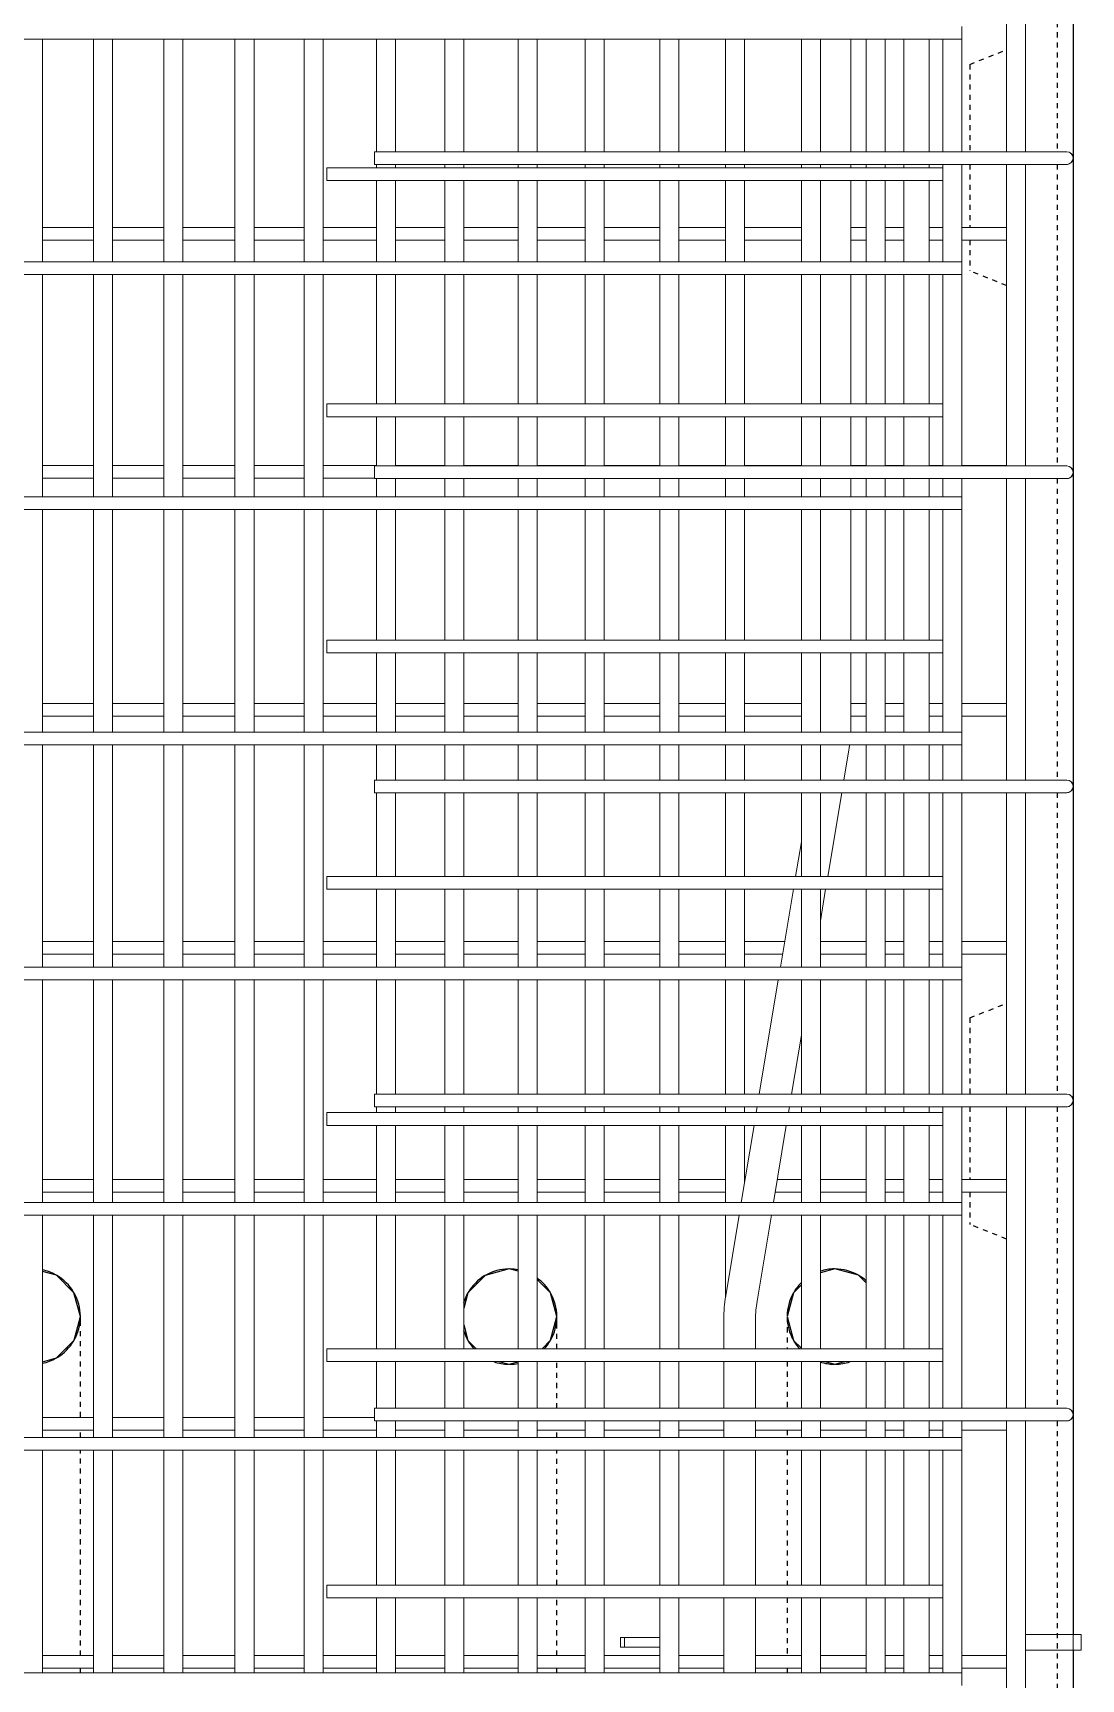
# Model space of a CAD drawing. Header units: millimetres. Extents: x -22025 to -1429, y -2879 to 29261.
# Drawn here: x -19590 to -18930, y -473 to 563 of the extents above; entities that cross this region are included whole.
import ezdxf

# ---------------------------------------------------------------- set-up
doc = ezdxf.new("R2010")
doc.units = ezdxf.units.MM
doc.linetypes.add('Dash', pattern=[6.36, 3.18, -3.18])
for name, color, linetype, lineweight in [('A-GENM', 13, 'Continuous', 18), ('A-WALL', 113, 'Continuous', 25), ('A-WALL-HDLN', 110, 'Dash', 25), ('S-RBAR', 171, 'Continuous', 18)]:
    doc.layers.add(name, color=color, linetype=linetype, lineweight=lineweight)

# ---------------------------------------------------------------- blocks, each defined once
blk = doc.blocks.new('RR spread anchor face based - RR-SA-1_4-160-2134593-Elevation Front Copy 1')
at = {"layer": 'A-GENM'}
for p, q in [((-19219.6, -447), (-19217.1, -447)), ((-19219.6, -453), (-19219.6, -447)), ((-19217.1, -453), (-19219.6, -453)), ((-19217.1, -447), (-19194.9, -447)), ((-19217.1, -453), (-19217.1, -447)), ((-19194.9, -453), (-19217.1, -453))]:
    blk.add_line(p, q, dxfattribs=at)
blk = doc.blocks.new('RR spread anchor face based - RR-SA-2_5-200-1726821-Elevation Front Copy 1')
at = {"layer": 'A-GENM'}
for p, q in [((-18964.6, 6760), (-18934.6, 6760)), ((-18934.6, 6760), (-18929.6, 6760)), ((-18934.6, 6750), (-18934.6, 6760)), ((-18929.6, 6750), (-18929.6, 6760)), ((-18934.6, 6750), (-18964.6, 6750)), ((-18929.6, 6750), (-18934.6, 6750))]:
    blk.add_line(p, q, dxfattribs=at)

msp = doc.modelspace()

# ---------------------------------------------------------------- linework, layer by layer
at = {"layer": 'A-WALL'}
for p, q in [((-18934.5695, 2200), (-18934.5695, -445)), ((-19284.03104, -216.50376), (-19289.67313, -215)), ((-19084.67313, -215), (-19093.72334, -217.43144)), ((-19296.1158, -273.28286), (-19289.67313, -275)), ((-19289.67313, -275), (-19284.03104, -273.48419)), ((-19090.88693, -273.34386), (-19084.67313, -275)), ((-19084.67313, -275), (-19078.28166, -273.28286)), ((-18934.5695, -455), (-18934.5695, -1395))]:
    msp.add_line(p, q, dxfattribs=at)
at = {"layer": 'A-WALL', "flags": 128}
for points in [[(-19559.67313, -245), (-19563.71232, -229.96549), (-19574.74222, -218.97947), (-19583.5695, -216.62677)], [(-19289.67313, -215), (-19304.70763, -219.03919), (-19315.69366, -230.06909), (-19318.28378, -239.78721)], [(-19064.99807, -223.70475), (-19069.74222, -218.97947), (-19084.67313, -215)], [(-19259.67313, -245), (-19263.71232, -229.96549), (-19272.03104, -221.67987)], [(-19105.72334, -225.07893), (-19110.69366, -230.06909), (-19114.67313, -245)], [(-19583.5695, -273.36019), (-19574.63862, -270.96081), (-19563.6526, -259.93091), (-19559.67313, -245)], [(-19559.67313, -250.06082), (-19559.67313, -245.13838), (-19559.67313, -245)], [(-19268.98326, -265.28286), (-19263.6526, -259.93091), (-19259.67313, -245)], [(-19259.67313, -250.06082), (-19259.67313, -245.13838), (-19259.67313, -245)], [(-19114.67313, -245), (-19110.63393, -260.03451), (-19105.72334, -264.92556)], [(-19318.28378, -250.17135), (-19315.63393, -260.03451), (-19310.36462, -265.28286)]]:
    msp.add_lwpolyline(points, dxfattribs=at)
at = {"layer": 'A-WALL'}
for centre, start, end in [((-19589.67313, -245), 61.01869337, 78.20869594), ((-19289.67313, -245), 90.72252687, 119.42229601), ((-19289.67313, -245), 79.10031978, 89.26639009), ((-19084.67313, -245), 90.72252687, 107.66531552), ((-19084.67313, -245), 61.01869337, 89.26639009), ((-19589.67313, -245), 30.83105155, 59.6045335), ((-19289.67313, -245), 120.83030229, 149.6053058), ((-19289.67313, -245), 30.83105155, 53.62143133), ((-19084.67313, -245), 135, 149.6053058), ((-19084.67313, -245), 48.71341474, 59.6045335), ((-19589.67313, -245), 0.3777518, 29.77056829), ((-19289.67313, -245), 150.6727618, 163.16258441), ((-19289.67313, -245), 0.3777518, 29.77056829), ((-19084.67313, -245), 150.6727618, 179.61937532), ((-19589.67313, -245), 330.71898335, 359.57221129), ((-19289.67313, -245), 330.71898335, 359.57221129), ((-19084.67313, -245), 180.42457698, 209.72326815), ((-19289.67313, -245), 196.83741559, 209.72326815), ((-19589.67313, -245), 300.81202935, 329.6241405), ((-19289.67313, -245), 210.81300667, 222.75395584), ((-19289.67313, -245), 317.24604416, 329.6241405), ((-19084.67313, -245), 210.81300667, 222.75395584), ((-19589.67313, -245), 281.79130406, 299.42390155), ((-19289.67313, -245), 251.52197014, 269.26797703), ((-19289.67313, -245), 270.72093746, 280.89968022), ((-19084.67313, -245), 252.33468448, 269.26797703), ((-19084.67313, -245), 270.72093746, 288.47802986)]:
    msp.add_arc(centre, 30, start, end, dxfattribs=at)
at = {"layer": 'A-WALL-HDLN'}
for p, q in [((-18944.57208, 677.66667), (-18944.57208, 488)), ((-18999.5695, 542.99023), (-18976.5695, 552.19023)), ((-18999.5695, 542.99023), (-18999.5695, 488)), ((-18999.5695, 480), (-18999.5695, 440.40138)), ((-18944.57208, 480), (-18944.57208, 290.33333)), ((-18999.5695, 432.40138), (-18999.5695, 412.99023)), ((-18976.5695, 403.79023), (-18999.5695, 412.99023)), ((-18944.57208, 282.33333), (-18944.57208, 92.66667)), ((-18944.57208, 84.66667), (-18944.57208, -105)), ((-18999.5695, -57.00977), (-18976.5695, -47.80977)), ((-18999.5695, -57.00977), (-18999.5695, -105)), ((-18999.5695, -113), (-18999.5695, -158.73241)), ((-18944.57208, -113), (-18944.57208, -302.66667)), ((-18999.5695, -166.73241), (-18999.5695, -187.00977)), ((-18976.5695, -196.20977), (-18999.5695, -187.00977)), ((-18944.57208, -310.66667), (-18944.57208, -500.33333)), ((-19559.67313, -321.11475), (-19559.67313, -316.51586)), ((-19259.67313, -321.11475), (-19259.67313, -316.51586)), ((-19114.67313, -316.51586), (-19114.67313, -321.11475)), ((-19559.67313, -458.29931), (-19559.67313, -329.11475)), ((-19259.67313, -413.92399), (-19259.67313, -329.11475)), ((-19114.67313, -335), (-19114.67313, -413.92399)), ((-19259.67313, -458.29931), (-19259.67313, -421.92399)), ((-19114.67313, -421.92399), (-19114.67313, -458.29931)), ((-19559.67313, -469.09836), (-19559.67313, -466.29931)), ((-19259.67313, -469.09836), (-19259.67313, -466.29931)), ((-19114.67313, -466.29931), (-19114.67313, -469.09836))]:
    msp.add_line(p, q, dxfattribs=at)
at = {"layer": 'A-WALL-HDLN', "flags": 128}
for points in [[(-19114.67313, -245.38007), (-19114.67313, -249.10169), (-19114.67313, -261.03291), (-19114.67313, -265.28286)], [(-19559.67313, -308.13961), (-19559.67313, -283.7275), (-19559.67313, -263.98882), (-19559.67313, -250.72272), (-19559.67313, -250.06314)], [(-19259.67313, -265.28286), (-19259.67313, -263.98882), (-19259.67313, -250.72272), (-19259.67313, -250.06314)], [(-19259.67313, -302.66667), (-19259.67313, -283.7275), (-19259.67313, -273.28286)], [(-19114.67313, -273.28286), (-19114.67313, -279.70613), (-19114.67313, -302.66667)], [(-19114.67313, -329.11475), (-19114.67313, -330.01104), (-19114.67313, -335)]]:
    msp.add_lwpolyline(points, dxfattribs=at)
at = {"layer": 'S-RBAR'}
for p, q in [((-18976.5695, 488), (-18976.5695, 677.66667)), ((-18964.5695, 488), (-18964.5695, 677.66667)), ((-19004.5695, 566.78689), (-19004.5695, 558.78689)), ((-19004.5695, 558.78689), (-20178.38411, 558.78689)), ((-19583.5695, 418.80328), (-19583.5695, 558.78689)), ((-19551.49257, 418.80328), (-19551.49257, 558.78689)), ((-19539.49257, 418.80328), (-19539.49257, 558.78689)), ((-19507.14093, 418.80328), (-19507.14093, 558.78689)), ((-19495.14093, 418.80328), (-19495.14093, 558.78689)), ((-19462.33873, 418.80328), (-19462.33873, 558.78689)), ((-19450.33873, 418.80328), (-19450.33873, 558.78689)), ((-19418.71235, 418.80328), (-19418.71235, 558.78689)), ((-19406.71235, 418.80328), (-19406.71235, 558.78689)), ((-19373.18488, 488), (-19373.18488, 558.78689)), ((-19361.18488, 488), (-19361.18488, 558.78689)), ((-19330.28378, 488), (-19330.28378, 558.78689)), ((-19318.28378, 488), (-19318.28378, 558.78689)), ((-19284.03104, 488), (-19284.03104, 558.78689)), ((-19272.03104, 488), (-19272.03104, 558.78689)), ((-19241.85521, 488), (-19241.85521, 558.78689)), ((-19229.85521, 488), (-19229.85521, 558.78689)), ((-19194.87719, 488), (-19194.87719, 558.78689)), ((-19182.87719, 488), (-19182.87719, 558.78689)), ((-19153.42664, 488), (-19153.42664, 558.78689)), ((-19141.42664, 488), (-19141.42664, 558.78689)), ((-19105.72334, 488), (-19105.72334, 558.78689)), ((-19093.72334, 488), (-19093.72334, 558.78689)), ((-19074.5695, 488), (-19074.5695, 558.78689)), ((-19064.99807, 488), (-19064.99807, 558.78689)), ((-19052.99807, 488), (-19052.99807, 558.78689)), ((-19041.1607, 488), (-19041.1607, 558.78689)), ((-19025.1607, 488), (-19025.1607, 558.78689)), ((-19016.5695, 488), (-19016.5695, 558.78689)), ((-19004.5695, 488), (-19004.5695, 558.78689)), ((-19374.5695, 488), (-18958.5695, 488)), ((-19374.5695, 480), (-19374.5695, 488)), ((-18938.5695, 488), (-18958.5695, 488)), ((-19404.5695, 477.92277), (-19044.5695, 477.92277)), ((-19404.5695, 469.92277), (-19404.5695, 477.92277)), ((-19374.5695, 480), (-18958.5695, 480)), ((-19373.18488, 477.92277), (-19373.18488, 480)), ((-19361.18488, 477.92277), (-19361.18488, 480)), ((-19330.28378, 477.92277), (-19330.28378, 480)), ((-19318.28378, 477.92277), (-19318.28378, 480)), ((-19284.03104, 477.92277), (-19284.03104, 480)), ((-19272.03104, 477.92277), (-19272.03104, 480)), ((-19241.85521, 477.92277), (-19241.85521, 480)), ((-19229.85521, 477.92277), (-19229.85521, 480)), ((-19194.87719, 477.92277), (-19194.87719, 480)), ((-19182.87719, 477.92277), (-19182.87719, 480)), ((-19153.42664, 477.92277), (-19153.42664, 480)), ((-19141.42664, 477.92277), (-19141.42664, 480)), ((-19105.72334, 477.92277), (-19105.72334, 480)), ((-19093.72334, 477.92277), (-19093.72334, 480)), ((-19074.5695, 477.92277), (-19074.5695, 480)), ((-19064.99807, 477.92277), (-19064.99807, 480)), ((-19052.99807, 477.92277), (-19052.99807, 480)), ((-19016.39903, 477.92277), (-19044.5695, 477.92277)), ((-19041.1607, 477.92277), (-19041.1607, 480)), ((-19025.1607, 477.92277), (-19025.1607, 480)), ((-19016.5695, 418.80328), (-19016.5695, 480)), ((-19004.5695, 418.80328), (-19004.5695, 480)), ((-18976.5695, 290.33333), (-18976.5695, 480)), ((-18964.5695, 290.33333), (-18964.5695, 480)), ((-18938.5695, 480), (-18958.5695, 480)), ((-19404.5695, 469.92277), (-19044.5695, 469.92277)), ((-19373.18488, 418.80328), (-19373.18488, 469.92277)), ((-19361.18488, 418.80328), (-19361.18488, 469.92277)), ((-19330.28378, 418.80328), (-19330.28378, 469.92277)), ((-19318.28378, 418.80328), (-19318.28378, 469.92277)), ((-19284.03104, 418.80328), (-19284.03104, 469.92277)), ((-19272.03104, 418.80328), (-19272.03104, 469.92277)), ((-19241.85521, 418.80328), (-19241.85521, 469.92277)), ((-19229.85521, 418.80328), (-19229.85521, 469.92277)), ((-19194.87719, 418.80328), (-19194.87719, 469.92277)), ((-19182.87719, 418.80328), (-19182.87719, 469.92277)), ((-19153.42664, 418.80328), (-19153.42664, 469.92277)), ((-19141.42664, 418.80328), (-19141.42664, 469.92277)), ((-19105.72334, 418.80328), (-19105.72334, 469.92277)), ((-19093.72334, 418.80328), (-19093.72334, 469.92277)), ((-19074.5695, 418.80328), (-19074.5695, 469.92277)), ((-19064.99807, 418.80328), (-19064.99807, 469.92277)), ((-19052.99807, 418.80328), (-19052.99807, 469.92277)), ((-19016.39903, 469.92277), (-19044.5695, 469.92277)), ((-19041.1607, 418.80328), (-19041.1607, 469.92277)), ((-19025.1607, 418.80328), (-19025.1607, 469.92277)), ((-19551.49257, 440.40138), (-19583.5695, 440.40138)), ((-19507.14093, 440.40138), (-19539.49257, 440.40138)), ((-19462.33873, 440.40138), (-19495.14093, 440.40138)), ((-19418.71235, 440.40138), (-19450.33873, 440.40138)), ((-19373.18488, 440.40138), (-19406.71235, 440.40138)), ((-19330.28378, 440.40138), (-19361.18488, 440.40138)), ((-19284.03104, 440.40138), (-19318.28378, 440.40138)), ((-19241.85521, 440.40138), (-19272.03104, 440.40138)), ((-19194.87719, 440.40138), (-19229.85521, 440.40138)), ((-19153.42664, 440.40138), (-19182.87719, 440.40138)), ((-19105.72334, 440.40138), (-19141.42664, 440.40138)), ((-19064.99807, 440.40138), (-19074.5695, 440.40138)), ((-19041.1607, 440.40138), (-19052.99807, 440.40138)), ((-19016.5695, 440.40138), (-19025.1607, 440.40138)), ((-18976.5695, 440.40138), (-19004.5695, 440.40138)), ((-19551.49257, 432.40138), (-19583.5695, 432.40138)), ((-19507.14093, 432.40138), (-19539.49257, 432.40138)), ((-19462.33873, 432.40138), (-19495.14093, 432.40138)), ((-19418.71235, 432.40138), (-19450.33873, 432.40138)), ((-19373.18488, 432.40138), (-19406.71235, 432.40138)), ((-19330.28378, 432.40138), (-19361.18488, 432.40138)), ((-19284.03104, 432.40138), (-19318.28378, 432.40138)), ((-19241.85521, 432.40138), (-19272.03104, 432.40138)), ((-19194.87719, 432.40138), (-19229.85521, 432.40138)), ((-19153.42664, 432.40138), (-19182.87719, 432.40138)), ((-19105.72334, 432.40138), (-19141.42664, 432.40138)), ((-19064.99807, 432.40138), (-19074.5695, 432.40138)), ((-19041.1607, 432.40138), (-19052.99807, 432.40138)), ((-19016.5695, 432.40138), (-19025.1607, 432.40138)), ((-18976.5695, 432.40138), (-19004.5695, 432.40138)), ((-19004.5695, 418.80328), (-20178.38411, 418.80328)), ((-19004.5695, 418.80328), (-19004.5695, 410.80328)), ((-19004.5695, 410.80328), (-20178.38411, 410.80328)), ((-19583.5695, 270.81967), (-19583.5695, 410.80328)), ((-19551.49257, 270.81967), (-19551.49257, 410.80328)), ((-19539.49257, 270.81967), (-19539.49257, 410.80328)), ((-19507.14093, 270.81967), (-19507.14093, 410.80328)), ((-19495.14093, 270.81967), (-19495.14093, 410.80328)), ((-19462.33873, 270.81967), (-19462.33873, 410.80328)), ((-19450.33873, 270.81967), (-19450.33873, 410.80328)), ((-19418.71235, 270.81967), (-19418.71235, 410.80328)), ((-19406.71235, 270.81967), (-19406.71235, 410.80328)), ((-19373.18488, 329.28164), (-19373.18488, 410.80328)), ((-19361.18488, 329.28164), (-19361.18488, 410.80328)), ((-19330.28378, 329.28164), (-19330.28378, 410.80328)), ((-19318.28378, 329.28164), (-19318.28378, 410.80328)), ((-19284.03104, 329.28164), (-19284.03104, 410.80328)), ((-19272.03104, 329.28164), (-19272.03104, 410.80328)), ((-19241.85521, 329.28164), (-19241.85521, 410.80328)), ((-19229.85521, 329.28164), (-19229.85521, 410.80328)), ((-19194.87719, 329.28164), (-19194.87719, 410.80328)), ((-19182.87719, 329.28164), (-19182.87719, 410.80328)), ((-19153.42664, 329.28164), (-19153.42664, 410.80328)), ((-19141.42664, 329.28164), (-19141.42664, 410.80328)), ((-19105.72334, 329.28164), (-19105.72334, 410.80328)), ((-19093.72334, 329.28164), (-19093.72334, 410.80328)), ((-19074.5695, 329.28164), (-19074.5695, 410.80328)), ((-19064.99807, 329.28164), (-19064.99807, 410.80328)), ((-19052.99807, 329.28164), (-19052.99807, 410.80328)), ((-19041.1607, 329.28164), (-19041.1607, 410.80328)), ((-19025.1607, 329.28164), (-19025.1607, 410.80328)), ((-19016.5695, 290.33333), (-19016.5695, 410.80328)), ((-19004.5695, 290.33333), (-19004.5695, 410.80328)), ((-19404.5695, 329.28164), (-19044.5695, 329.28164)), ((-19404.5695, 321.28164), (-19404.5695, 329.28164)), ((-19404.5695, 321.28164), (-19044.5695, 321.28164)), ((-19373.18488, 290.33333), (-19373.18488, 321.28164)), ((-19361.18488, 290.33333), (-19361.18488, 321.28164)), ((-19330.28378, 290.33333), (-19330.28378, 321.28164)), ((-19318.28378, 290.33333), (-19318.28378, 321.28164)), ((-19284.03104, 290.33333), (-19284.03104, 321.28164)), ((-19272.03104, 290.33333), (-19272.03104, 321.28164)), ((-19241.85521, 290.33333), (-19241.85521, 321.28164)), ((-19229.85521, 290.33333), (-19229.85521, 321.28164)), ((-19194.87719, 290.33333), (-19194.87719, 321.28164)), ((-19182.87719, 290.33333), (-19182.87719, 321.28164)), ((-19153.42664, 290.33333), (-19153.42664, 321.28164)), ((-19141.42664, 290.33333), (-19141.42664, 321.28164)), ((-19105.72334, 290.33333), (-19105.72334, 321.28164)), ((-19093.72334, 290.33333), (-19093.72334, 321.28164)), ((-19074.5695, 290.33333), (-19074.5695, 321.28164)), ((-19064.99807, 290.33333), (-19064.99807, 321.28164)), ((-19052.99807, 290.33333), (-19052.99807, 321.28164)), ((-19016.39903, 329.28164), (-19044.5695, 329.28164)), ((-19016.39903, 321.28164), (-19044.5695, 321.28164)), ((-19041.1607, 290.33333), (-19041.1607, 321.28164)), ((-19025.1607, 290.33333), (-19025.1607, 321.28164)), ((-19551.49257, 290.61793), (-19583.5695, 290.61793)), ((-19507.14093, 290.61793), (-19539.49257, 290.61793)), ((-19462.33873, 290.61793), (-19495.14093, 290.61793)), ((-19418.71235, 290.61793), (-19450.33873, 290.61793)), ((-19373.18488, 290.61793), (-19406.71235, 290.61793)), ((-19374.5695, 290.33333), (-18958.5695, 290.33333)), ((-19374.5695, 282.33333), (-19374.5695, 290.33333)), ((-19330.28378, 290.61793), (-19361.18488, 290.61793)), ((-19284.03104, 290.61793), (-19318.28378, 290.61793)), ((-19241.85521, 290.61793), (-19272.03104, 290.61793)), ((-19194.87719, 290.61793), (-19229.85521, 290.61793)), ((-19153.42664, 290.61793), (-19182.87719, 290.61793)), ((-19105.72334, 290.61793), (-19141.42664, 290.61793)), ((-19064.99807, 290.61793), (-19074.5695, 290.61793)), ((-19041.1607, 290.61793), (-19052.99807, 290.61793)), ((-19016.5695, 290.61793), (-19025.1607, 290.61793)), ((-18976.5695, 290.61793), (-19004.5695, 290.61793)), ((-18938.5695, 290.33333), (-18958.5695, 290.33333)), ((-19551.49257, 282.61793), (-19583.5695, 282.61793)), ((-19507.14093, 282.61793), (-19539.49257, 282.61793)), ((-19462.33873, 282.61793), (-19495.14093, 282.61793)), ((-19418.71235, 282.61793), (-19450.33873, 282.61793)), ((-19374.5695, 282.61793), (-19406.71235, 282.61793)), ((-19374.5695, 282.33333), (-18958.5695, 282.33333)), ((-19373.18488, 270.81967), (-19373.18488, 282.33333)), ((-19361.18488, 270.81967), (-19361.18488, 282.33333)), ((-19330.28378, 270.81967), (-19330.28378, 282.33333)), ((-19318.28378, 270.81967), (-19318.28378, 282.33333)), ((-19284.03104, 270.81967), (-19284.03104, 282.33333)), ((-19272.03104, 270.81967), (-19272.03104, 282.33333)), ((-19241.85521, 270.81967), (-19241.85521, 282.33333)), ((-19229.85521, 270.81967), (-19229.85521, 282.33333)), ((-19194.87719, 270.81967), (-19194.87719, 282.33333)), ((-19182.87719, 270.81967), (-19182.87719, 282.33333)), ((-19153.42664, 270.81967), (-19153.42664, 282.33333)), ((-19141.42664, 270.81967), (-19141.42664, 282.33333)), ((-19105.72334, 270.81967), (-19105.72334, 282.33333)), ((-19093.72334, 270.81967), (-19093.72334, 282.33333)), ((-19074.5695, 270.81967), (-19074.5695, 282.33333)), ((-19064.99807, 270.81967), (-19064.99807, 282.33333)), ((-19052.99807, 270.81967), (-19052.99807, 282.33333)), ((-19041.1607, 270.81967), (-19041.1607, 282.33333)), ((-19025.1607, 270.81967), (-19025.1607, 282.33333)), ((-19016.5695, 270.81967), (-19016.5695, 282.33333)), ((-19004.5695, 270.81967), (-19004.5695, 282.33333)), ((-18976.5695, 92.66667), (-18976.5695, 282.33333)), ((-18964.5695, 92.66667), (-18964.5695, 282.33333)), ((-18938.5695, 282.33333), (-18958.5695, 282.33333)), ((-19004.5695, 270.81967), (-20178.38411, 270.81967)), ((-19004.5695, 270.81967), (-19004.5695, 262.81967)), ((-19004.5695, 262.81967), (-20178.38411, 262.81967)), ((-19583.5695, 122.83607), (-19583.5695, 262.81967)), ((-19551.49257, 122.83607), (-19551.49257, 262.81967)), ((-19539.49257, 122.83607), (-19539.49257, 262.81967)), ((-19507.14093, 122.83607), (-19507.14093, 262.81967)), ((-19495.14093, 122.83607), (-19495.14093, 262.81967)), ((-19462.33873, 122.83607), (-19462.33873, 262.81967)), ((-19450.33873, 122.83607), (-19450.33873, 262.81967)), ((-19418.71235, 122.83607), (-19418.71235, 262.81967)), ((-19406.71235, 122.83607), (-19406.71235, 262.81967)), ((-19373.18488, 180.64052), (-19373.18488, 262.81967)), ((-19361.18488, 180.64052), (-19361.18488, 262.81967)), ((-19330.28378, 180.64052), (-19330.28378, 262.81967)), ((-19318.28378, 180.64052), (-19318.28378, 262.81967)), ((-19284.03104, 180.64052), (-19284.03104, 262.81967)), ((-19272.03104, 180.64052), (-19272.03104, 262.81967)), ((-19241.85521, 180.64052), (-19241.85521, 262.81967)), ((-19229.85521, 180.64052), (-19229.85521, 262.81967)), ((-19194.87719, 180.64052), (-19194.87719, 262.81967)), ((-19182.87719, 180.64052), (-19182.87719, 262.81967)), ((-19153.42664, 180.64052), (-19153.42664, 262.81967)), ((-19141.42664, 180.64052), (-19141.42664, 262.81967)), ((-19105.72334, 180.64052), (-19105.72334, 262.81967)), ((-19093.72334, 180.64052), (-19093.72334, 262.81967)), ((-19074.5695, 180.64052), (-19074.5695, 262.81967)), ((-19064.99807, 180.64052), (-19064.99807, 262.81967)), ((-19052.99807, 180.64052), (-19052.99807, 262.81967)), ((-19041.1607, 180.64052), (-19041.1607, 262.81967)), ((-19025.1607, 180.64052), (-19025.1607, 262.81967)), ((-19016.5695, 122.83607), (-19016.5695, 262.81967)), ((-19004.5695, 122.83607), (-19004.5695, 262.81967)), ((-19404.5695, 180.64052), (-19044.5695, 180.64052)), ((-19404.5695, 172.64052), (-19404.5695, 180.64052)), ((-19016.39903, 180.64052), (-19044.5695, 180.64052)), ((-19404.5695, 172.64052), (-19044.5695, 172.64052)), ((-19373.18488, 122.83607), (-19373.18488, 172.64052)), ((-19361.18488, 122.83607), (-19361.18488, 172.64052)), ((-19330.28378, 122.83607), (-19330.28378, 172.64052)), ((-19318.28378, 122.83607), (-19318.28378, 172.64052)), ((-19284.03104, 122.83607), (-19284.03104, 172.64052)), ((-19272.03104, 122.83607), (-19272.03104, 172.64052)), ((-19241.85521, 122.83607), (-19241.85521, 172.64052)), ((-19229.85521, 122.83607), (-19229.85521, 172.64052)), ((-19194.87719, 122.83607), (-19194.87719, 172.64052)), ((-19182.87719, 122.83607), (-19182.87719, 172.64052)), ((-19153.42664, 122.83607), (-19153.42664, 172.64052)), ((-19141.42664, 122.83607), (-19141.42664, 172.64052)), ((-19105.72334, 122.83607), (-19105.72334, 172.64052)), ((-19093.72334, 122.83607), (-19093.72334, 172.64052)), ((-19074.5695, 126.46784), (-19074.5695, 172.64052)), ((-19064.99807, 122.83607), (-19064.99807, 172.64052)), ((-19052.99807, 122.83607), (-19052.99807, 172.64052)), ((-19016.39903, 172.64052), (-19044.5695, 172.64052)), ((-19041.1607, 122.83607), (-19041.1607, 172.64052)), ((-19025.1607, 122.83607), (-19025.1607, 172.64052)), ((-19551.49257, 140.83449), (-19583.5695, 140.83449)), ((-19507.14093, 140.83449), (-19539.49257, 140.83449)), ((-19462.33873, 140.83449), (-19495.14093, 140.83449)), ((-19418.71235, 140.83449), (-19450.33873, 140.83449)), ((-19373.18488, 140.83449), (-19406.71235, 140.83449)), ((-19330.28378, 140.83449), (-19361.18488, 140.83449)), ((-19284.03104, 140.83449), (-19318.28378, 140.83449)), ((-19241.85521, 140.83449), (-19272.03104, 140.83449)), ((-19194.87719, 140.83449), (-19229.85521, 140.83449)), ((-19153.42664, 140.83449), (-19182.87719, 140.83449)), ((-19105.72334, 140.83449), (-19141.42664, 140.83449)), ((-19064.99807, 140.83449), (-19074.5695, 140.83449)), ((-19041.1607, 140.83449), (-19052.99807, 140.83449)), ((-19016.5695, 140.83449), (-19025.1607, 140.83449)), ((-18976.5695, 140.83449), (-19004.5695, 140.83449)), ((-19551.49257, 132.83449), (-19583.5695, 132.83449)), ((-19507.14093, 132.83449), (-19539.49257, 132.83449)), ((-19462.33873, 132.83449), (-19495.14093, 132.83449)), ((-19418.71235, 132.83449), (-19450.33873, 132.83449)), ((-19373.18488, 132.83449), (-19406.71235, 132.83449)), ((-19330.28378, 132.83449), (-19361.18488, 132.83449)), ((-19284.03104, 132.83449), (-19318.28378, 132.83449)), ((-19241.85521, 132.83449), (-19272.03104, 132.83449)), ((-19194.87719, 132.83449), (-19229.85521, 132.83449)), ((-19153.42664, 132.83449), (-19182.87719, 132.83449)), ((-19105.72334, 132.83449), (-19141.42664, 132.83449)), ((-19064.99807, 132.83449), (-19074.5695, 132.83449)), ((-19041.1607, 132.83449), (-19052.99807, 132.83449)), ((-19016.5695, 132.83449), (-19025.1607, 132.83449)), ((-18976.5695, 132.83449), (-19004.5695, 132.83449)), ((-19004.5695, 122.83607), (-20178.38411, 122.83607)), ((-19004.5695, 114.83607), (-20178.38411, 114.83607)), ((-19583.5695, -25.14754), (-19583.5695, 114.83607)), ((-19551.49257, -25.14754), (-19551.49257, 114.83607)), ((-19539.49257, -25.14754), (-19539.49257, 114.83607)), ((-19507.14093, -25.14754), (-19507.14093, 114.83607)), ((-19495.14093, -25.14754), (-19495.14093, 114.83607)), ((-19462.33873, -25.14754), (-19462.33873, 114.83607)), ((-19450.33873, -25.14754), (-19450.33873, 114.83607)), ((-19418.71235, -25.14754), (-19418.71235, 114.83607)), ((-19406.71235, -25.14754), (-19406.71235, 114.83607)), ((-19373.18488, 92.66667), (-19373.18488, 114.83607)), ((-19361.18488, 92.66667), (-19361.18488, 114.83607)), ((-19330.28378, 92.66667), (-19330.28378, 114.83607)), ((-19318.28378, 92.66667), (-19318.28378, 114.83607)), ((-19284.03104, 92.66667), (-19284.03104, 114.83607)), ((-19272.03104, 92.66667), (-19272.03104, 114.83607)), ((-19241.85521, 92.66667), (-19241.85521, 114.83607)), ((-19229.85521, 92.66667), (-19229.85521, 114.83607)), ((-19194.87719, 92.66667), (-19194.87719, 114.83607)), ((-19182.87719, 92.66667), (-19182.87719, 114.83607)), ((-19153.42664, 92.66667), (-19153.42664, 114.83607)), ((-19141.42664, 92.66667), (-19141.42664, 114.83607)), ((-19105.72334, 92.66667), (-19105.72334, 114.83607)), ((-19093.72334, 92.66667), (-19093.72334, 114.83607)), ((-19064.99807, 92.66667), (-19064.99807, 114.83607)), ((-19052.99807, 92.66667), (-19052.99807, 114.83607)), ((-19041.1607, 92.66667), (-19041.1607, 114.83607)), ((-19025.1607, 92.66667), (-19025.1607, 114.83607)), ((-19016.5695, 92.66667), (-19016.5695, 114.83607)), ((-19004.5695, 122.83607), (-19004.5695, 114.83607)), ((-19004.5695, 92.66667), (-19004.5695, 114.83607)), ((-19078.96159, 92.66667), (-19075.79404, 111.67193)), ((-19374.5695, 92.66667), (-18958.5695, 92.66667)), ((-19374.5695, 84.66667), (-19374.5695, 92.66667)), ((-19374.5695, 84.66667), (-18958.5695, 84.66667)), ((-19373.18488, 31.99939), (-19373.18488, 84.66667)), ((-19361.18488, 31.99939), (-19361.18488, 84.66667)), ((-19330.28378, 31.99939), (-19330.28378, 84.66667)), ((-19318.28378, 31.99939), (-19318.28378, 84.66667)), ((-19284.03104, 31.99939), (-19284.03104, 84.66667)), ((-19272.03104, 31.99939), (-19272.03104, 84.66667)), ((-19241.85521, 31.99939), (-19241.85521, 84.66667)), ((-19229.85521, 31.99939), (-19229.85521, 84.66667)), ((-19194.87719, 31.99939), (-19194.87719, 84.66667)), ((-19182.87719, 31.99939), (-19182.87719, 84.66667)), ((-19153.42664, 31.99939), (-19153.42664, 84.66667)), ((-19141.42664, 31.99939), (-19141.42664, 84.66667)), ((-19105.72334, 31.99939), (-19105.72334, 84.66667)), ((-19093.72334, 31.99939), (-19093.72334, 84.66667)), ((-19089.0728, 31.99939), (-19080.29492, 84.66667)), ((-19064.99807, 31.99939), (-19064.99807, 84.66667)), ((-19052.99807, 31.99939), (-19052.99807, 84.66667)), ((-19041.1607, 31.99939), (-19041.1607, 84.66667)), ((-19025.1607, 31.99939), (-19025.1607, 84.66667)), ((-19016.5695, -25.14754), (-19016.5695, 84.66667)), ((-19004.5695, -25.14754), (-19004.5695, 84.66667)), ((-18976.5695, -105), (-18976.5695, 84.66667)), ((-18964.5695, -105), (-18964.5695, 84.66667)), ((-18938.5695, 92.66667), (-18958.5695, 92.66667)), ((-18938.5695, 84.66667), (-18958.5695, 84.66667)), ((-19109.34868, 31.99939), (-19105.72334, 53.75139)), ((-19404.5695, 31.99939), (-19044.5695, 31.99939)), ((-19404.5695, 23.99939), (-19404.5695, 31.99939)), ((-19016.39903, 31.99939), (-19044.5695, 31.99939)), ((-19404.5695, 23.99939), (-19044.5695, 23.99939)), ((-19373.18488, -25.14754), (-19373.18488, 23.99939)), ((-19361.18488, -25.14754), (-19361.18488, 23.99939)), ((-19330.28378, -25.14754), (-19330.28378, 23.99939)), ((-19318.28378, -25.14754), (-19318.28378, 23.99939)), ((-19284.03104, -25.14754), (-19284.03104, 23.99939)), ((-19272.03104, -25.14754), (-19272.03104, 23.99939)), ((-19241.85521, -25.14754), (-19241.85521, 23.99939)), ((-19229.85521, -25.14754), (-19229.85521, 23.99939)), ((-19194.87719, -25.14754), (-19194.87719, 23.99939)), ((-19182.87719, -25.14754), (-19182.87719, 23.99939)), ((-19153.42664, -25.14754), (-19153.42664, 23.99939)), ((-19141.42664, -25.14754), (-19141.42664, 23.99939)), ((-19118.87317, -25.14754), (-19110.68201, 23.99939)), ((-19105.72334, -25.14754), (-19105.72334, 23.99939)), ((-19093.72334, 4.09614), (-19090.40614, 23.99939)), ((-19093.72334, -25.14754), (-19093.72334, 23.99939)), ((-19064.99807, -25.14754), (-19064.99807, 23.99939)), ((-19052.99807, -25.14754), (-19052.99807, 23.99939)), ((-19016.39903, 23.99939), (-19044.5695, 23.99939)), ((-19041.1607, -25.14754), (-19041.1607, 23.99939)), ((-19025.1607, -25.14754), (-19025.1607, 23.99939)), ((-19551.49257, -8.94896), (-19583.5695, -8.94896)), ((-19507.14093, -8.94896), (-19539.49257, -8.94896)), ((-19462.33873, -8.94896), (-19495.14093, -8.94896)), ((-19418.71235, -8.94896), (-19450.33873, -8.94896)), ((-19373.18488, -8.94896), (-19406.71235, -8.94896)), ((-19330.28378, -8.94896), (-19361.18488, -8.94896)), ((-19284.03104, -8.94896), (-19318.28378, -8.94896)), ((-19241.85521, -8.94896), (-19272.03104, -8.94896)), ((-19194.87719, -8.94896), (-19229.85521, -8.94896)), ((-19153.42664, -8.94896), (-19182.87719, -8.94896)), ((-19116.1734, -8.94896), (-19141.42664, -8.94896)), ((-19064.99807, -8.94896), (-19093.72334, -8.94896)), ((-19041.1607, -8.94896), (-19052.99807, -8.94896)), ((-19016.5695, -8.94896), (-19025.1607, -8.94896)), ((-18976.5695, -8.94896), (-19004.5695, -8.94896)), ((-19551.49257, -16.94896), (-19583.5695, -16.94896)), ((-19507.14093, -16.94896), (-19539.49257, -16.94896)), ((-19462.33873, -16.94896), (-19495.14093, -16.94896)), ((-19418.71235, -16.94896), (-19450.33873, -16.94896)), ((-19373.18488, -16.94896), (-19406.71235, -16.94896)), ((-19330.28378, -16.94896), (-19361.18488, -16.94896)), ((-19284.03104, -16.94896), (-19318.28378, -16.94896)), ((-19241.85521, -16.94896), (-19272.03104, -16.94896)), ((-19194.87719, -16.94896), (-19229.85521, -16.94896)), ((-19153.42664, -16.94896), (-19182.87719, -16.94896)), ((-19117.50674, -16.94896), (-19141.42664, -16.94896)), ((-19064.99807, -16.94896), (-19093.72334, -16.94896)), ((-19041.1607, -16.94896), (-19052.99807, -16.94896)), ((-19016.5695, -16.94896), (-19025.1607, -16.94896)), ((-18976.5695, -16.94896), (-19004.5695, -16.94896)), ((-19004.5695, -25.14754), (-20178.38411, -25.14754)), ((-19004.5695, -25.14754), (-19004.5695, -33.14754)), ((-19004.5695, -33.14754), (-20178.38411, -33.14754)), ((-19583.5695, -173.13115), (-19583.5695, -33.14754)), ((-19551.49257, -173.13115), (-19551.49257, -33.14754)), ((-19539.49257, -173.13115), (-19539.49257, -33.14754)), ((-19507.14093, -173.13115), (-19507.14093, -33.14754)), ((-19495.14093, -173.13115), (-19495.14093, -33.14754)), ((-19462.33873, -173.13115), (-19462.33873, -33.14754)), ((-19450.33873, -173.13115), (-19450.33873, -33.14754)), ((-19418.71235, -173.13115), (-19418.71235, -33.14754)), ((-19406.71235, -173.13115), (-19406.71235, -33.14754)), ((-19373.18488, -105), (-19373.18488, -33.14754)), ((-19361.18488, -105), (-19361.18488, -33.14754)), ((-19330.28378, -105), (-19330.28378, -33.14754)), ((-19318.28378, -105), (-19318.28378, -33.14754)), ((-19284.03104, -105), (-19284.03104, -33.14754)), ((-19272.03104, -105), (-19272.03104, -33.14754)), ((-19241.85521, -105), (-19241.85521, -33.14754)), ((-19229.85521, -105), (-19229.85521, -33.14754)), ((-19194.87719, -105), (-19194.87719, -33.14754)), ((-19182.87719, -105), (-19182.87719, -33.14754)), ((-19153.42664, -105), (-19153.42664, -33.14754)), ((-19141.42664, -105), (-19141.42664, -33.14754)), ((-19132.18191, -105), (-19120.2065, -33.14754)), ((-19105.72334, -105), (-19105.72334, -33.14754)), ((-19093.72334, -105), (-19093.72334, -33.14754)), ((-19064.99807, -105), (-19064.99807, -33.14754)), ((-19052.99807, -105), (-19052.99807, -33.14754)), ((-19041.1607, -105), (-19041.1607, -33.14754)), ((-19025.1607, -105), (-19025.1607, -33.14754)), ((-19016.5695, -105), (-19016.5695, -33.14754)), ((-19004.5695, -105), (-19004.5695, -33.14754)), ((-19111.90603, -105), (-19105.72334, -67.90386)), ((-19374.5695, -105), (-18958.5695, -105)), ((-19374.5695, -113), (-19374.5695, -105)), ((-19374.5695, -113), (-18958.5695, -113)), ((-19373.18488, -116.64174), (-19373.18488, -113)), ((-19361.18488, -116.64174), (-19361.18488, -113)), ((-19330.28378, -116.64174), (-19330.28378, -113)), ((-19318.28378, -116.64174), (-19318.28378, -113)), ((-19284.03104, -116.64174), (-19284.03104, -113)), ((-19272.03104, -116.64174), (-19272.03104, -113)), ((-19241.85521, -116.64174), (-19241.85521, -113)), ((-19229.85521, -116.64174), (-19229.85521, -113)), ((-19194.87719, -116.64174), (-19194.87719, -113)), ((-19182.87719, -116.64174), (-19182.87719, -113)), ((-19153.42664, -116.64174), (-19153.42664, -113)), ((-19141.42664, -116.64174), (-19141.42664, -113)), ((-19134.1222, -116.64174), (-19133.51524, -113)), ((-19113.84632, -116.64174), (-19113.23937, -113)), ((-19105.72334, -116.64174), (-19105.72334, -113)), ((-19093.72334, -116.64174), (-19093.72334, -113)), ((-19064.99807, -116.64174), (-19064.99807, -113)), ((-19052.99807, -116.64174), (-19052.99807, -113)), ((-19041.1607, -116.64174), (-19041.1607, -113)), ((-19025.1607, -116.64174), (-19025.1607, -113)), ((-19016.5695, -173.13115), (-19016.5695, -113)), ((-19004.5695, -173.13115), (-19004.5695, -113)), ((-18976.5695, -302.66667), (-18976.5695, -113)), ((-18964.5695, -302.66667), (-18964.5695, -113)), ((-18938.5695, -105), (-18958.5695, -105)), ((-18938.5695, -113), (-18958.5695, -113)), ((-19404.5695, -116.64174), (-19044.5695, -116.64174)), ((-19404.5695, -124.64174), (-19404.5695, -116.64174)), ((-19016.39903, -116.64174), (-19044.5695, -116.64174)), ((-19404.5695, -124.64174), (-19044.5695, -124.64174)), ((-19373.18488, -173.13115), (-19373.18488, -124.64174)), ((-19361.18488, -173.13115), (-19361.18488, -124.64174)), ((-19330.28378, -173.13115), (-19330.28378, -124.64174)), ((-19318.28378, -173.13115), (-19318.28378, -124.64174)), ((-19284.03104, -173.13115), (-19284.03104, -124.64174)), ((-19272.03104, -173.13115), (-19272.03104, -124.64174)), ((-19241.85521, -173.13115), (-19241.85521, -124.64174)), ((-19229.85521, -173.13115), (-19229.85521, -124.64174)), ((-19194.87719, -173.13115), (-19194.87719, -124.64174)), ((-19182.87719, -173.13115), (-19182.87719, -124.64174)), ((-19153.42664, -173.13115), (-19153.42664, -124.64174)), ((-19143.5371, -173.13115), (-19135.45553, -124.64174)), ((-19141.42664, -160.46839), (-19141.42664, -124.64174)), ((-19123.26122, -173.13115), (-19115.17966, -124.64174)), ((-19105.72334, -173.13115), (-19105.72334, -124.64174)), ((-19093.72334, -173.13115), (-19093.72334, -124.64174)), ((-19064.99807, -173.13115), (-19064.99807, -124.64174)), ((-19052.99807, -173.13115), (-19052.99807, -124.64174)), ((-19016.39903, -124.64174), (-19044.5695, -124.64174)), ((-19041.1607, -173.13115), (-19041.1607, -124.64174)), ((-19025.1607, -173.13115), (-19025.1607, -124.64174)), ((-19551.49257, -158.73241), (-19583.5695, -158.73241)), ((-19507.14093, -158.73241), (-19539.49257, -158.73241)), ((-19462.33873, -158.73241), (-19495.14093, -158.73241)), ((-19418.71235, -158.73241), (-19450.33873, -158.73241)), ((-19373.18488, -158.73241), (-19406.71235, -158.73241)), ((-19330.28378, -158.73241), (-19361.18488, -158.73241)), ((-19284.03104, -158.73241), (-19318.28378, -158.73241)), ((-19241.85521, -158.73241), (-19272.03104, -158.73241)), ((-19194.87719, -158.73241), (-19229.85521, -158.73241)), ((-19153.42664, -158.73241), (-19182.87719, -158.73241)), ((-19105.72334, -158.73241), (-19120.86144, -158.73241)), ((-19064.99807, -158.73241), (-19093.72334, -158.73241)), ((-19041.1607, -158.73241), (-19052.99807, -158.73241)), ((-19016.5695, -158.73241), (-19025.1607, -158.73241)), ((-18976.5695, -158.73241), (-19004.5695, -158.73241)), ((-19004.5695, -173.13115), (-20178.38411, -173.13115)), ((-19551.49257, -166.73241), (-19583.5695, -166.73241)), ((-19507.14093, -166.73241), (-19539.49257, -166.73241)), ((-19462.33873, -166.73241), (-19495.14093, -166.73241)), ((-19418.71235, -166.73241), (-19450.33873, -166.73241)), ((-19373.18488, -166.73241), (-19406.71235, -166.73241)), ((-19330.28378, -166.73241), (-19361.18488, -166.73241)), ((-19284.03104, -166.73241), (-19318.28378, -166.73241)), ((-19241.85521, -166.73241), (-19272.03104, -166.73241)), ((-19194.87719, -166.73241), (-19229.85521, -166.73241)), ((-19153.42664, -166.73241), (-19182.87719, -166.73241)), ((-19105.72334, -166.73241), (-19122.19477, -166.73241)), ((-19064.99807, -166.73241), (-19093.72334, -166.73241)), ((-19041.1607, -166.73241), (-19052.99807, -166.73241)), ((-19016.5695, -166.73241), (-19025.1607, -166.73241)), ((-18976.5695, -166.73241), (-19004.5695, -166.73241)), ((-19004.5695, -173.13115), (-19004.5695, -181.13115)), ((-19004.5695, -181.13115), (-20178.38411, -181.13115)), ((-19583.5695, -321.11475), (-19583.5695, -181.13115)), ((-19551.49257, -321.11475), (-19551.49257, -181.13115)), ((-19539.49257, -321.11475), (-19539.49257, -181.13115)), ((-19507.14093, -321.11475), (-19507.14093, -181.13115)), ((-19495.14093, -321.11475), (-19495.14093, -181.13115)), ((-19462.33873, -321.11475), (-19462.33873, -181.13115)), ((-19450.33873, -321.11475), (-19450.33873, -181.13115)), ((-19418.71235, -321.11475), (-19418.71235, -181.13115)), ((-19406.71235, -321.11475), (-19406.71235, -181.13115)), ((-19373.18488, -265.28286), (-19373.18488, -181.13115)), ((-19361.18488, -265.28286), (-19361.18488, -181.13115)), ((-19330.28378, -265.28286), (-19330.28378, -181.13115)), ((-19318.28378, -265.28286), (-19318.28378, -181.13115)), ((-19284.03104, -265.28286), (-19284.03104, -181.13115)), ((-19272.03104, -265.28286), (-19272.03104, -181.13115)), ((-19241.85521, -265.28286), (-19241.85521, -181.13115)), ((-19229.85521, -265.28286), (-19229.85521, -181.13115)), ((-19194.87719, -265.28286), (-19194.87719, -181.13115)), ((-19182.87719, -265.28286), (-19182.87719, -181.13115)), ((-19153.42664, -232.6344), (-19153.42664, -181.13115)), ((-19153.34495, -231.97825), (-19144.87043, -181.13115)), ((-19133.61707, -235.26623), (-19124.59456, -181.13115)), ((-19105.72334, -265.28286), (-19105.72334, -181.13115)), ((-19093.72334, -265.28286), (-19093.72334, -181.13115)), ((-19064.99807, -265.28286), (-19064.99807, -181.13115)), ((-19052.99807, -265.28286), (-19052.99807, -181.13115)), ((-19041.1607, -265.28286), (-19041.1607, -181.13115)), ((-19025.1607, -265.28286), (-19025.1607, -181.13115)), ((-19016.5695, -302.66667), (-19016.5695, -181.13115)), ((-19004.5695, -302.66667), (-19004.5695, -181.13115)), ((-19154.5695, -265.28286), (-19154.5695, -246.77416)), ((-19134.5695, -265.28286), (-19134.5695, -246.77416)), ((-19404.5695, -265.28286), (-19044.5695, -265.28286)), ((-19404.5695, -273.28286), (-19404.5695, -265.28286)), ((-19016.39903, -265.28286), (-19044.5695, -265.28286)), ((-19404.5695, -273.28286), (-19044.5695, -273.28286)), ((-19373.18488, -302.66667), (-19373.18488, -273.28286)), ((-19361.18488, -302.66667), (-19361.18488, -273.28286)), ((-19330.28378, -302.66667), (-19330.28378, -273.28286)), ((-19318.28378, -302.66667), (-19318.28378, -273.28286)), ((-19284.03104, -302.66667), (-19284.03104, -273.28286)), ((-19272.03104, -302.66667), (-19272.03104, -273.28286)), ((-19241.85521, -302.66667), (-19241.85521, -273.28286)), ((-19229.85521, -302.66667), (-19229.85521, -273.28286)), ((-19194.87719, -302.66667), (-19194.87719, -273.28286)), ((-19182.87719, -302.66667), (-19182.87719, -273.28286)), ((-19154.5695, -302.66667), (-19154.5695, -273.28286)), ((-19134.5695, -302.66667), (-19134.5695, -273.28286)), ((-19105.72334, -302.66667), (-19105.72334, -273.28286)), ((-19093.72334, -302.66667), (-19093.72334, -273.28286)), ((-19064.99807, -302.66667), (-19064.99807, -273.28286)), ((-19052.99807, -302.66667), (-19052.99807, -273.28286)), ((-19016.39903, -273.28286), (-19044.5695, -273.28286)), ((-19041.1607, -302.66667), (-19041.1607, -273.28286)), ((-19025.1607, -302.66667), (-19025.1607, -273.28286)), ((-19551.49257, -308.51586), (-19583.5695, -308.51586)), ((-19507.14093, -308.51586), (-19539.49257, -308.51586)), ((-19462.33873, -308.51586), (-19495.14093, -308.51586)), ((-19418.71235, -308.51586), (-19450.33873, -308.51586)), ((-19374.5695, -308.51586), (-19406.71235, -308.51586)), ((-19374.5695, -302.66667), (-18958.5695, -302.66667)), ((-19374.5695, -310.66667), (-19374.5695, -302.66667)), ((-19374.5695, -310.66667), (-18958.5695, -310.66667)), ((-19373.18488, -321.11475), (-19373.18488, -310.66667)), ((-19361.18488, -321.11475), (-19361.18488, -310.66667)), ((-19330.28378, -321.11475), (-19330.28378, -310.66667)), ((-19318.28378, -321.11475), (-19318.28378, -310.66667)), ((-19284.03104, -321.11475), (-19284.03104, -310.66667)), ((-19272.03104, -321.11475), (-19272.03104, -310.66667)), ((-19241.85521, -321.11475), (-19241.85521, -310.66667)), ((-19229.85521, -321.11475), (-19229.85521, -310.66667)), ((-19194.87719, -321.11475), (-19194.87719, -310.66667)), ((-19182.87719, -321.11475), (-19182.87719, -310.66667)), ((-19154.5695, -321.11475), (-19154.5695, -310.66667)), ((-19134.5695, -321.11475), (-19134.5695, -310.66667)), ((-19105.72334, -321.11475), (-19105.72334, -310.66667)), ((-19093.72334, -321.11475), (-19093.72334, -310.66667)), ((-19064.99807, -321.11475), (-19064.99807, -310.66667)), ((-19052.99807, -321.11475), (-19052.99807, -310.66667)), ((-19041.1607, -321.11475), (-19041.1607, -310.66667)), ((-19025.1607, -321.11475), (-19025.1607, -310.66667)), ((-19016.5695, -321.11475), (-19016.5695, -310.66667)), ((-19004.5695, -321.11475), (-19004.5695, -310.66667)), ((-18976.5695, -500.33333), (-18976.5695, -310.66667)), ((-18964.5695, -500.33333), (-18964.5695, -310.66667)), ((-18938.5695, -302.66667), (-18958.5695, -302.66667)), ((-18938.5695, -310.66667), (-18958.5695, -310.66667)), ((-19004.5695, -321.11475), (-20178.38411, -321.11475)), ((-19551.49257, -316.51586), (-19583.5695, -316.51586)), ((-19507.14093, -316.51586), (-19539.49257, -316.51586)), ((-19462.33873, -316.51586), (-19495.14093, -316.51586)), ((-19418.71235, -316.51586), (-19450.33873, -316.51586)), ((-19373.18488, -316.51586), (-19406.71235, -316.51586)), ((-19330.28378, -316.51586), (-19361.18488, -316.51586)), ((-19284.03104, -316.51586), (-19318.28378, -316.51586)), ((-19241.85521, -316.51586), (-19272.03104, -316.51586)), ((-19194.87719, -316.51586), (-19229.85521, -316.51586)), ((-19154.5695, -316.51586), (-19182.87719, -316.51586)), ((-19105.72334, -316.51586), (-19134.5695, -316.51586)), ((-19064.99807, -316.51586), (-19093.72334, -316.51586)), ((-19041.1607, -316.51586), (-19052.99807, -316.51586)), ((-19016.5695, -316.51586), (-19025.1607, -316.51586)), ((-18976.5695, -316.51586), (-19004.5695, -316.51586)), ((-19004.5695, -321.11475), (-19004.5695, -329.11475)), ((-19004.5695, -329.11475), (-20178.38411, -329.11475)), ((-19583.5695, -469.09836), (-19583.5695, -329.11475)), ((-19551.49257, -469.09836), (-19551.49257, -329.11475)), ((-19539.49257, -469.09836), (-19539.49257, -329.11475)), ((-19507.14093, -469.09836), (-19507.14093, -329.11475)), ((-19495.14093, -469.09836), (-19495.14093, -329.11475)), ((-19462.33873, -469.09836), (-19462.33873, -329.11475)), ((-19450.33873, -469.09836), (-19450.33873, -329.11475)), ((-19418.71235, -469.09836), (-19418.71235, -329.11475)), ((-19406.71235, -469.09836), (-19406.71235, -329.11475)), ((-19373.18488, -413.92399), (-19373.18488, -329.11475)), ((-19361.18488, -413.92399), (-19361.18488, -329.11475)), ((-19330.28378, -413.92399), (-19330.28378, -329.11475)), ((-19318.28378, -413.92399), (-19318.28378, -329.11475)), ((-19284.03104, -413.92399), (-19284.03104, -329.11475)), ((-19272.03104, -413.92399), (-19272.03104, -329.11475)), ((-19241.85521, -413.92399), (-19241.85521, -329.11475)), ((-19229.85521, -413.92399), (-19229.85521, -329.11475)), ((-19194.87719, -413.92399), (-19194.87719, -329.11475)), ((-19182.87719, -413.92399), (-19182.87719, -329.11475)), ((-19154.5695, -413.92399), (-19154.5695, -329.11475)), ((-19134.5695, -413.92399), (-19134.5695, -329.11475)), ((-19105.72334, -413.92399), (-19105.72334, -329.11475)), ((-19093.72334, -413.92399), (-19093.72334, -329.11475)), ((-19064.99807, -413.92399), (-19064.99807, -329.11475)), ((-19052.99807, -413.92399), (-19052.99807, -329.11475)), ((-19041.1607, -413.92399), (-19041.1607, -329.11475)), ((-19025.1607, -413.92399), (-19025.1607, -329.11475)), ((-19016.5695, -469.09836), (-19016.5695, -329.11475)), ((-19004.5695, -469.09836), (-19004.5695, -329.11475)), ((-19404.5695, -413.92399), (-19044.5695, -413.92399)), ((-19404.5695, -421.92399), (-19404.5695, -413.92399)), ((-19016.39903, -413.92399), (-19044.5695, -413.92399)), ((-19404.5695, -421.92399), (-19044.5695, -421.92399)), ((-19373.18488, -469.09836), (-19373.18488, -421.92399)), ((-19361.18488, -469.09836), (-19361.18488, -421.92399)), ((-19330.28378, -469.09836), (-19330.28378, -421.92399)), ((-19318.28378, -469.09836), (-19318.28378, -421.92399)), ((-19284.03104, -469.09836), (-19284.03104, -421.92399)), ((-19272.03104, -469.09836), (-19272.03104, -421.92399)), ((-19241.85521, -469.09836), (-19241.85521, -421.92399)), ((-19229.85521, -469.09836), (-19229.85521, -421.92399)), ((-19194.87719, -469.09836), (-19194.87719, -421.92399)), ((-19182.87719, -469.09836), (-19182.87719, -421.92399)), ((-19154.5695, -469.09836), (-19154.5695, -421.92399)), ((-19134.5695, -469.09836), (-19134.5695, -421.92399)), ((-19105.72334, -469.09836), (-19105.72334, -421.92399)), ((-19093.72334, -469.09836), (-19093.72334, -421.92399)), ((-19064.99807, -469.09836), (-19064.99807, -421.92399)), ((-19052.99807, -469.09836), (-19052.99807, -421.92399)), ((-19016.39903, -421.92399), (-19044.5695, -421.92399)), ((-19041.1607, -469.09836), (-19041.1607, -421.92399)), ((-19025.1607, -469.09836), (-19025.1607, -421.92399)), ((-19551.49257, -458.29931), (-19583.5695, -458.29931)), ((-19507.14093, -458.29931), (-19539.49257, -458.29931)), ((-19462.33873, -458.29931), (-19495.14093, -458.29931)), ((-19418.71235, -458.29931), (-19450.33873, -458.29931)), ((-19373.18488, -458.29931), (-19406.71235, -458.29931)), ((-19330.28378, -458.29931), (-19361.18488, -458.29931)), ((-19284.03104, -458.29931), (-19318.28378, -458.29931)), ((-19241.85521, -458.29931), (-19272.03104, -458.29931)), ((-19194.87719, -458.29931), (-19229.85521, -458.29931)), ((-19154.5695, -458.29931), (-19182.87719, -458.29931)), ((-19105.72334, -458.29931), (-19134.5695, -458.29931)), ((-19064.99807, -458.29931), (-19093.72334, -458.29931)), ((-19041.1607, -458.29931), (-19052.99807, -458.29931)), ((-19016.5695, -458.29931), (-19025.1607, -458.29931)), ((-18976.5695, -458.29931), (-19004.5695, -458.29931)), ((-19004.5695, -469.09836), (-20178.38411, -469.09836)), ((-19551.49257, -466.29931), (-19583.5695, -466.29931)), ((-19507.14093, -466.29931), (-19539.49257, -466.29931)), ((-19462.33873, -466.29931), (-19495.14093, -466.29931)), ((-19418.71235, -466.29931), (-19450.33873, -466.29931)), ((-19373.18488, -466.29931), (-19406.71235, -466.29931)), ((-19330.28378, -466.29931), (-19361.18488, -466.29931)), ((-19284.03104, -466.29931), (-19318.28378, -466.29931)), ((-19241.85521, -466.29931), (-19272.03104, -466.29931)), ((-19194.87719, -466.29931), (-19229.85521, -466.29931)), ((-19154.5695, -466.29931), (-19182.87719, -466.29931)), ((-19105.72334, -466.29931), (-19134.5695, -466.29931)), ((-19064.99807, -466.29931), (-19093.72334, -466.29931)), ((-19041.1607, -466.29931), (-19052.99807, -466.29931)), ((-19016.5695, -466.29931), (-19025.1607, -466.29931)), ((-18976.5695, -466.29931), (-19004.5695, -466.29931)), ((-19004.5695, -469.09836), (-19004.5695, -477.09836))]:
    msp.add_line(p, q, dxfattribs=at)
for centre, radius, start, end in [((-18938.5695, 484), 4, 270, 90), ((-18938.5695, 484), 4, 15, 60), ((-18938.5695, 484), 4, 270, 285), ((-18938.5695, 484), 4, 300, 345), ((-18938.5695, 286.33333), 4, 270, 90), ((-18938.5695, 286.33333), 4, 270, 285), ((-18938.5695, 286.33333), 4, 15, 60), ((-18938.5695, 286.33333), 4, 300, 345), ((-19164.5695, 126.46784), 90, 357.68530881, 0), ((-19164.5695, 126.46784), 90, 350.53767779, 352.56815407), ((-18938.5695, 88.66667), 4, 270, 90), ((-18938.5695, 88.66667), 4, 270, 285), ((-18938.5695, 88.66667), 4, 15, 60), ((-18938.5695, 88.66667), 4, 300, 345), ((-18938.5695, -109), 4, 270, 90), ((-18938.5695, -109), 4, 270, 285), ((-18938.5695, -109), 4, 15, 60), ((-18938.5695, -109), 4, 300, 345), ((-19064.5695, -246.77416), 90, 170.53767779, 180), ((-19064.5695, -246.77416), 70, 170.53767779, 180), ((-18938.5695, -306.66667), 4, 270, 90), ((-18938.5695, -306.66667), 4, 270, 285), ((-18938.5695, -306.66667), 4, 15, 60), ((-18938.5695, -306.66667), 4, 300, 345)]:
    msp.add_arc(centre, radius, start, end, dxfattribs=at)

# ---------------------------------------------------------------- block references
at = {"layer": 'A-GENM'}
for name, p in [('RR spread anchor face based - RR-SA-2_5-200-1726821-Elevation Front Copy 1', (0, -7205)), ('RR spread anchor face based - RR-SA-1_4-160-2134593-Elevation Front Copy 1', (0, 0))]:
    msp.add_blockref(name, p, dxfattribs=at)

doc.saveas('drawing.dxf')
